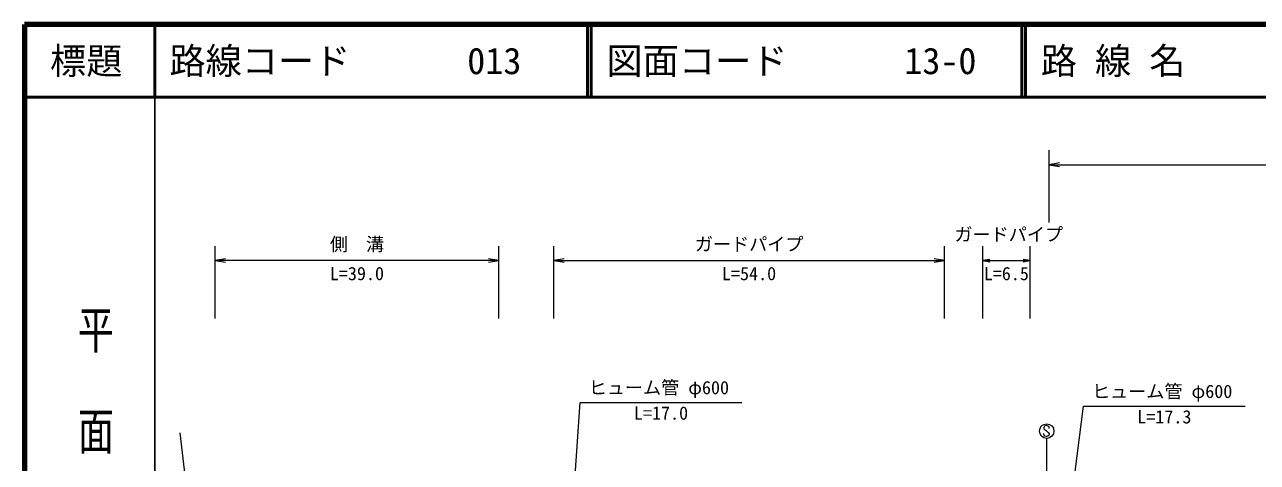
# Model space of a CAD drawing. Units: millimetres, scale not verified. Extents: x 40000 to 680000, y 20000 to 380000.
# Drawn here: x 40000 to 210302, y 319563 to 380000 of the extents above; entities that cross this region are included whole.
import ezdxf
from ezdxf.enums import TextEntityAlignment as Align

# ---------------------------------------------------------------- set-up
doc = ezdxf.new("R2010")
doc.units = ezdxf.units.MM
doc.header["$LTSCALE"] = 1000
for name, color, linetype, lineweight in [('M-BMK-SRVR', 3, 'Continuous', 13), ('M-STR-STR3', 7, 'Continuous', 13), ('M-STR-STRC', 7, 'Continuous', 13), ('M-TTL', 2, 'Continuous', 140), ('M-TTL-BAND', 7, 'Continuous', 25), ('M-TTL-LINE', 7, 'Continuous', 50)]:
    doc.layers.add(name, color=color, linetype=linetype, lineweight=lineweight)
doc.layers.add('M-TTL-TXT', color=7, linetype='Continuous')
doc.styles.add('@ＭＳ ゴシック', font='')
doc.styles.add('ＭＳ ゴシック', font='')
doc.styles.get('@ＭＳ ゴシック').set_extended_font_data('@MS Gothic')
doc.styles.get('ＭＳ ゴシック').set_extended_font_data('MS Gothic')

# ---------------------------------------------------------------- blocks, each defined once
blk = doc.blocks.new('open_arrow')
at = {"color": 0, "linetype": 'Continuous', "lineweight": -2}
blk.add_lwpolyline([(7.5, 1.25), (0, 0), (7.5, -1.25)], dxfattribs=at)

msp = doc.modelspace()

# ---------------------------------------------------------------- linework, layer by layer
at = {"layer": 'M-BMK-SRVR'}
msp.add_line((61448, 323638), (66965, 276118), dxfattribs=at)
at = {"layer": 'M-STR-STR3'}
for p, q in [((181526, 352663), (181526, 362663)), ((181526, 360663), (413504, 360663)), ((66317, 339429), (66317, 349429)), ((105513, 339429), (105513, 349429)), ((113090, 339429), (113090, 349429)), ((167090, 339429), (167090, 349429)), ((172365, 339429), (172365, 349429)), ((178903, 339429), (178903, 349429)), ((105513, 347429), (66317, 347429)), ((113090, 347429), (167090, 347429)), ((172365, 347429), (178903, 347429)), ((113796, 286475), (116758, 327839)), ((116758, 327839), (139096, 327839)), ((181934, 293822), (186292, 327323)), ((186292, 327323), (208630, 327323))]:
    msp.add_line(p, q, dxfattribs=at)
at = {"layer": 'M-STR-STRC'}
for p, q in [((180917, 324571), (180793, 324386)), ((180793, 324386), (180796, 324255)), ((180796, 324255), (180859, 324126)), ((180859, 324126), (181114, 323944)), ((181109, 324637), (180917, 324571)), ((181230, 324634), (181109, 324637)), ((181114, 323944), (181243, 323812)), ((181480, 324516), (181230, 324634)), ((181243, 323812), (181422, 323697)), ((181422, 323697), (181549, 323496)), ((181544, 324384), (181480, 324516)), ((181544, 324255), (181544, 324384)), ((180796, 323407), (180793, 323528)), ((180835, 323304), (180796, 323407)), ((180919, 323194), (180835, 323304)), ((181106, 323133), (180919, 323194)), ((181241, 323133), (181106, 323133)), ((181203, 293870), (181203, 322874)), ((181341, 323162), (181241, 323133)), ((181483, 323254), (181341, 323162)), ((181544, 323386), (181483, 323254)), ((181549, 323496), (181544, 323386))]:
    msp.add_line(p, q, dxfattribs=at)
msp.add_circle((181200, 323874), 1000, dxfattribs=at)
at = {"layer": 'M-TTL'}
for p, q in [((40000, 380000), (40000, 20000)), ((680000, 380000), (40000, 380000))]:
    msp.add_line(p, q, dxfattribs=at)
at = {"layer": 'M-TTL-BAND'}
msp.add_line((58000, 370000), (58000, 20000), dxfattribs=at)
at = {"layer": 'M-TTL-LINE'}
for p, q in [((58000, 380000), (58000, 370000)), ((117750, 380000), (117750, 370000)), ((118250, 380000), (118250, 370000)), ((177750, 380000), (177750, 370000)), ((178250, 380000), (178250, 370000)), ((40000, 370000), (680000, 370000))]:
    msp.add_line(p, q, dxfattribs=at)

# ---------------------------------------------------------------- block references
at = {"layer": 'M-STR-STR3'}
for p, xscale, yscale in [((181526, 360663), 193, 193), ((66317, 347429), 193, 193), ((113090, 347429), 193, 193), ((172365, 347429), 129, 129)]:
    msp.add_blockref('open_arrow', p, dxfattribs=dict(at, xscale=xscale, yscale=yscale))
at = {"layer": 'M-STR-STR3', "rotation": 180}
for p, xscale, yscale in [((105513, 347429), 193, 193), ((167090, 347429), 193, 193), ((178903, 347429), 129, 129)]:
    msp.add_blockref('open_arrow', p, dxfattribs=dict(at, xscale=xscale, yscale=yscale))

# ---------------------------------------------------------------- texts
at = {"layer": 'M-STR-STR3', "style": 'ＭＳ ゴシック'}
for s, p in [('側\u3000溝', (82165, 348225)), ('ガードパイプ', (132590, 348225)), ('ガードパイプ', (168454, 349574)), ('L=39.0', (82165, 344166)), ('L=54.0', (136340, 344166)), ('L=6.5', (172509, 344166)), ('ヒューム管 φ600', (117927, 328413)), ('ヒューム管 φ600', (187461, 327897)), ('L=17.0', (124177, 324901)), ('L=17.3', (193711, 324384))]:
    msp.add_text(s, height=1833, dxfattribs=at).set_placement(p, align=Align.BOTTOM_LEFT)
at = {"layer": 'M-TTL-BAND', "style": '@ＭＳ ゴシック', "width": 1.4}
msp.add_text('平  面  図', height=3666, rotation=270, dxfattribs=at).set_placement((49777, 306475), align=Align.MIDDLE_RIGHT)
at = {"layer": 'M-TTL-TXT', "style": 'ＭＳ ゴシック'}
msp.add_text('標題', height=3666, dxfattribs=at).set_placement((48500, 375000), align=Align.MIDDLE_CENTER)
for s, p in [('路線コード', (60000, 375000)), ('013', (101142, 375000)), ('図面コード', (120380, 375000)), ('13-0', (161521, 375000)), ('路 線 名', (180380, 375000))]:
    msp.add_text(s, height=3666, dxfattribs=at).set_placement(p, align=Align.MIDDLE_LEFT)

doc.saveas('drawing.dxf')
